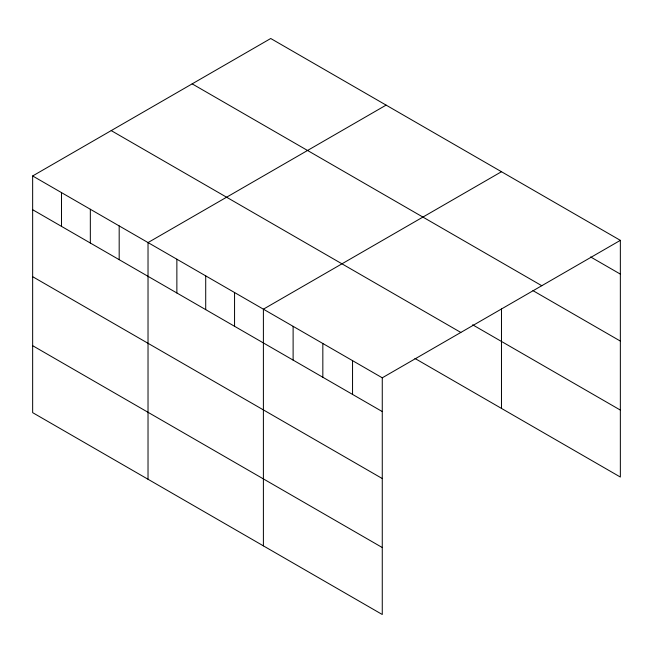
<?xml version="1.0" encoding="UTF-8"?>
<svg xmlns="http://www.w3.org/2000/svg" width="653" height="653" viewBox="0 0 653 653"><rect width="100%" height="100%" fill="white"/><g stroke="black" fill="none" stroke-linecap="round" stroke-linejoin="round"><path stroke-width="0.98" d="M32.65 175.959L382.266 377.809L382.266 614.497L32.65 412.647L32.65 175.959L270.734 38.503L620.35 240.353L620.35 477.041L414.949 358.456M386.103 105.117L148.027 242.573L148.027 479.261M501.48 171.723L263.396 309.179L263.396 545.867M382.266 377.809L620.35 240.353M590.63 256.956L620.35 274.113M192.162 83.862L541.786 285.712M532.946 290.618L620.35 341.078M472.633 324.794L620.35 410.076M111.214 130.6L460.838 332.45M32.65 209.719L382.266 411.57M32.65 276.684L382.266 478.535M32.65 345.682L382.266 547.532M501.48 308.975L501.48 408.411M352.547 360.652L352.547 394.412M322.835 343.494L322.835 377.254M293.115 326.337L293.115 360.097M234.558 292.528L234.558 326.288M205.711 275.876L205.711 309.636M176.865 259.225L176.865 292.985M119.181 225.914L119.181 259.674M90.334 209.262L90.334 243.022M61.496 192.611L61.496 226.371"/></g></svg>
